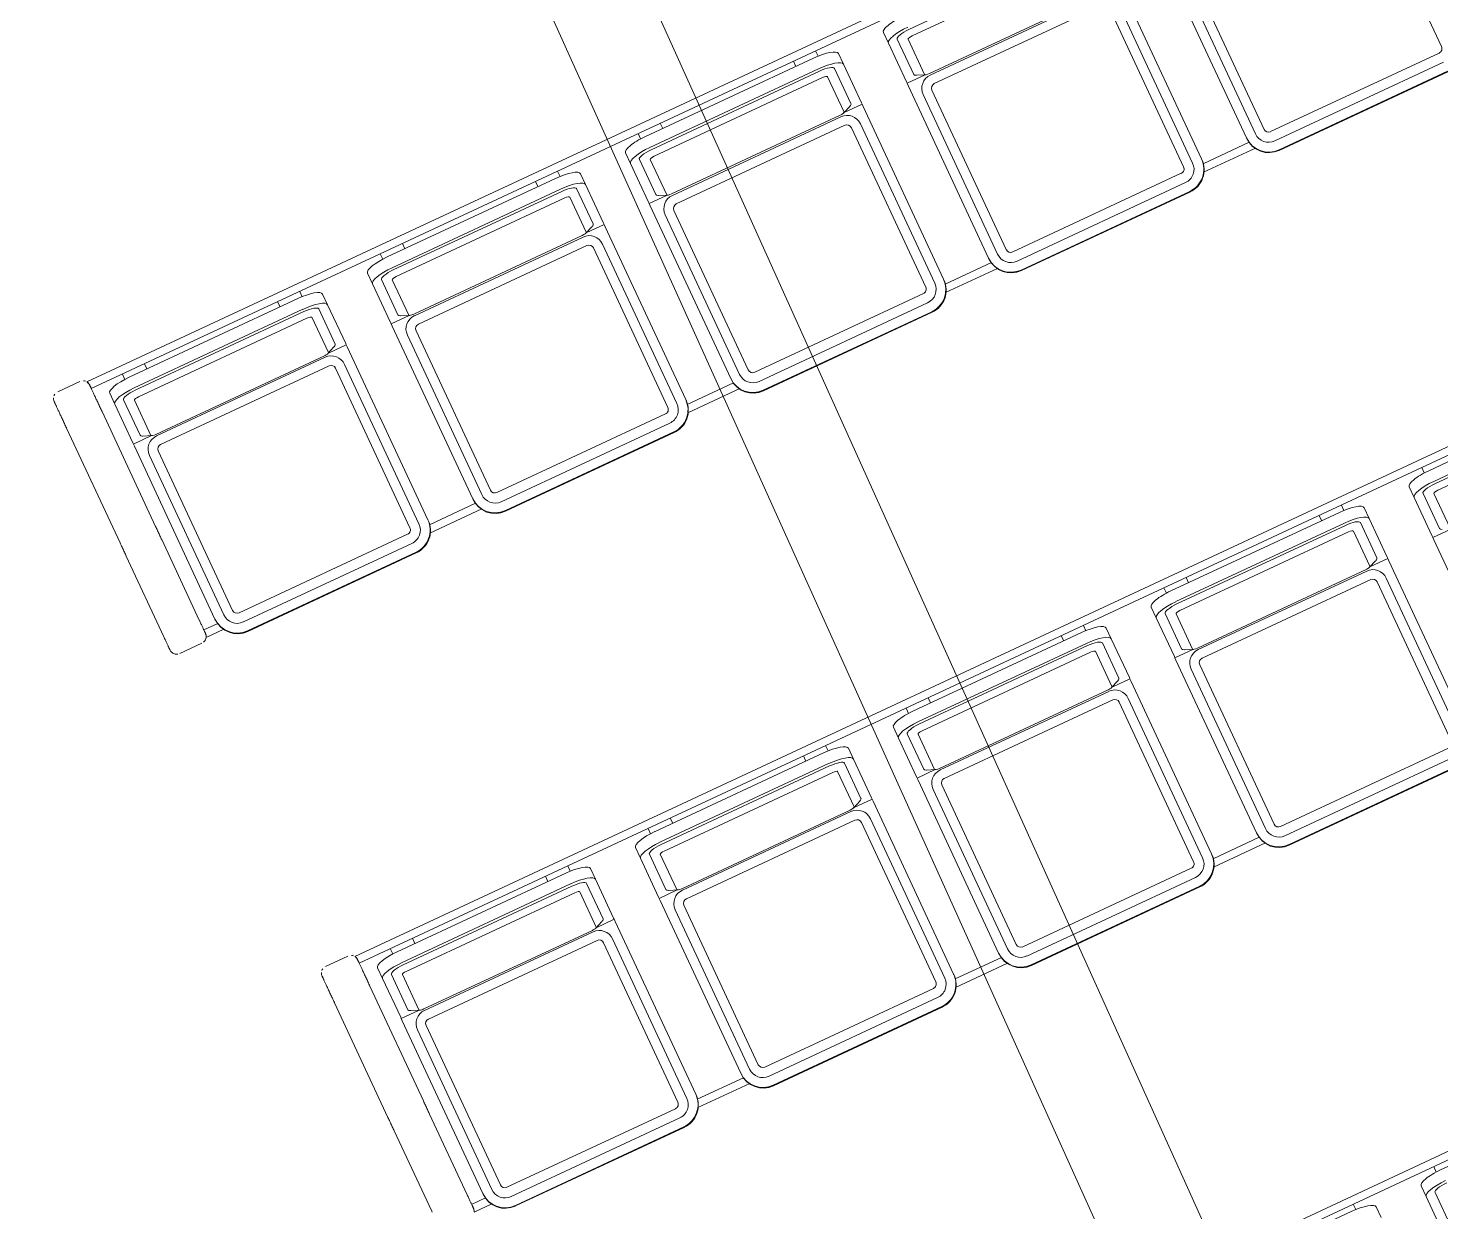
# Model space of a CAD drawing. Header units: metres. Extents: x -217 to -108, y -304 to -188.
# Drawn here: x -146.856 to -143.97, y -243.937 to -241.519 of the extents above; entities that cross this region are included whole.
import ezdxf

# ---------------------------------------------------------------- set-up
doc = ezdxf.new("R2010")
doc.units = ezdxf.units.M
for name, color, linetype, lineweight in [('A-FLOR', 192, 'Continuous', 9), ('A-WALL', 113, 'Continuous', 9), ('I-FURN', 30, 'Continuous', 9)]:
    doc.layers.add(name, color=color, linetype=linetype, lineweight=lineweight)

# ---------------------------------------------------------------- blocks, each defined once
blk = doc.blocks.new('silla sala de espera - silla sala de espera-1007541-Nivel 3')
at = {"layer": 'I-FURN'}
for p, q in [((0.065, 0.295), (0.015, 0.295)), ((6.4365, 0.288), (0.0777, 0.288)), ((0.0796, 0.272), (6.435, 0.272)), ((0.15, 0.2599), (0.15, 0.272)), ((0.16, 0.2602), (0.54, 0.2602)), ((0.2, 0.272), (0.2, 0.2602)), ((0.5, 0.2602), (0.5, 0.272)), ((0.55, 0.272), (0.55, 0.2599)), ((0.7314, 0.2599), (0.7314, 0.272)), ((0.7414, 0.2602), (1.1214, 0.2602)), ((0.7814, 0.272), (0.7814, 0.2602)), ((1.0814, 0.2602), (1.0814, 0.272)), ((1.1314, 0.272), (1.1314, 0.2599)), ((1.3128, 0.2599), (1.3128, 0.272)), ((1.3228, 0.2602), (1.7028, 0.2602)), ((1.3628, 0.272), (1.3628, 0.2602)), ((1.6628, 0.2602), (1.6628, 0.272)), ((1.7128, 0.272), (1.7128, 0.2599)), ((1.8943, 0.2599), (1.8943, 0.272)), ((1.9043, 0.2602), (2.2843, 0.2602)), ((1.9443, 0.272), (1.9443, 0.2602)), ((2.2443, 0.2602), (2.2443, 0.272)), ((2.2943, 0.272), (2.2943, 0.2599)), ((2.4757, 0.2599), (2.4757, 0.272)), ((2.4857, 0.2602), (2.8657, 0.2602)), ((0.11, 0.2473), (0.11, 0.2231)), ((0.16, 0.2361), (0.54, 0.2361)), ((0.16, 0.2309), (0.54, 0.2309)), ((0.59, 0.2231), (0.59, 0.2473)), ((0.6914, 0.2473), (0.6914, 0.2231)), ((0.7414, 0.2361), (1.1214, 0.2361)), ((0.7414, 0.2309), (1.1214, 0.2309)), ((1.1714, 0.2231), (1.1714, 0.2473)), ((1.2728, 0.2473), (1.2728, 0.2231)), ((1.3228, 0.2361), (1.7028, 0.2361)), ((1.3228, 0.2309), (1.7028, 0.2309)), ((1.7528, 0.2231), (1.7528, 0.2473)), ((1.8543, 0.2473), (1.8543, 0.2231)), ((1.9043, 0.2361), (2.2843, 0.2361)), ((1.9043, 0.2309), (2.2843, 0.2309)), ((2.3343, 0.2231), (2.3343, 0.2473)), ((2.4357, 0.2473), (2.4357, 0.2231)), ((2.4857, 0.2361), (2.8657, 0.2361)), ((2.4857, 0.2309), (2.8657, 0.2309)), ((0, 0.22), (0, -0.0386)), ((0.08, -0.0386), (0.08, 0.22)), ((0.11, 0.1358), (0.11, 0.2231)), ((0.13, 0.1436), (0.13, 0.2231)), ((0.15, 0.2135), (0.15, 0.1339)), ((0.54, 0.2161), (0.16, 0.2161)), ((0.55, 0.1339), (0.55, 0.2135)), ((0.57, 0.2231), (0.57, 0.1436)), ((0.59, 0.2231), (0.59, 0.1358)), ((0.6914, 0.1358), (0.6914, 0.2231)), ((0.7114, 0.1436), (0.7114, 0.2231)), ((0.7314, 0.2135), (0.7314, 0.1339)), ((1.1214, 0.2161), (0.7414, 0.2161)), ((1.1314, 0.1339), (1.1314, 0.2135)), ((1.1514, 0.2231), (1.1514, 0.1436)), ((1.1714, 0.2231), (1.1714, 0.1358)), ((1.2728, 0.1358), (1.2728, 0.2231)), ((1.2928, 0.1436), (1.2928, 0.2231)), ((1.3128, 0.2135), (1.3128, 0.1339)), ((1.7028, 0.2161), (1.3228, 0.2161)), ((1.7128, 0.1339), (1.7128, 0.2135)), ((1.7328, 0.2231), (1.7328, 0.1436)), ((1.7528, 0.2231), (1.7528, 0.1358)), ((1.8543, 0.1358), (1.8543, 0.2231)), ((1.8743, 0.1436), (1.8743, 0.2231)), ((1.8943, 0.2135), (1.8943, 0.1339)), ((2.2843, 0.2161), (1.9043, 0.2161)), ((2.2943, 0.1339), (2.2943, 0.2135)), ((2.3143, 0.2231), (2.3143, 0.1436)), ((2.3343, 0.2231), (2.3343, 0.1358)), ((2.4357, 0.1358), (2.4357, 0.2231)), ((2.4557, 0.1436), (2.4557, 0.2231)), ((2.4757, 0.2135), (2.4757, 0.1339)), ((2.8657, 0.2161), (2.4857, 0.2161)), ((0.11, 0.1329), (0.11, 0.1358)), ((0.11, 0.1329), (0.1506, 0.1329)), ((0.11, 0.1279), (0.11, 0.1329)), ((0.11, -0.2615), (0.11, 0.1279)), ((0.1347, 0.1394), (0.1516, 0.1325)), ((0.16, 0.1313), (0.54, 0.1313)), ((0.16, 0.1279), (0.54, 0.1279)), ((0.5484, 0.1325), (0.5653, 0.1394)), ((0.5496, 0.1329), (0.59, 0.1329)), ((0.59, 0.1358), (0.59, 0.1329)), ((0.59, 0.1329), (0.59, 0.1279)), ((0.59, 0.1279), (0.59, -0.2615)), ((0.6914, 0.1329), (0.6914, 0.1358)), ((0.6914, 0.1329), (0.7321, 0.1329)), ((0.6914, 0.1279), (0.6914, 0.1329)), ((0.6914, -0.2615), (0.6914, 0.1279)), ((0.7161, 0.1394), (0.733, 0.1325)), ((0.7414, 0.1313), (1.1214, 0.1313)), ((0.7414, 0.1279), (1.1214, 0.1279)), ((1.1299, 0.1325), (1.1467, 0.1394)), ((1.131, 0.1329), (1.1714, 0.1329)), ((1.1714, 0.1358), (1.1714, 0.1329)), ((1.1714, 0.1329), (1.1714, 0.1279)), ((1.1714, 0.1279), (1.1714, -0.2615)), ((1.2728, 0.1329), (1.2728, 0.1358)), ((1.2728, 0.1329), (1.3135, 0.1329)), ((1.2728, 0.1279), (1.2728, 0.1329)), ((1.2728, -0.2615), (1.2728, 0.1279)), ((1.2975, 0.1394), (1.3144, 0.1325)), ((1.3228, 0.1313), (1.7028, 0.1313)), ((1.3228, 0.1279), (1.7028, 0.1279)), ((1.7113, 0.1325), (1.7282, 0.1394)), ((1.7124, 0.1329), (1.7528, 0.1329)), ((1.7528, 0.1358), (1.7528, 0.1329)), ((1.7528, 0.1329), (1.7528, 0.1279)), ((1.7528, 0.1279), (1.7528, -0.2615)), ((1.8543, 0.1329), (1.8543, 0.1358)), ((1.8543, 0.1329), (1.8949, 0.1329)), ((1.8543, 0.1279), (1.8543, 0.1329)), ((1.8543, -0.2615), (1.8543, 0.1279)), ((1.8789, 0.1394), (1.8958, 0.1325)), ((1.9043, 0.1313), (2.2843, 0.1313)), ((1.9043, 0.1279), (2.2843, 0.1279)), ((2.2927, 0.1325), (2.3096, 0.1394)), ((2.2939, 0.1329), (2.3343, 0.1329)), ((2.3343, 0.1358), (2.3343, 0.1329)), ((2.3343, 0.1329), (2.3343, 0.1279)), ((2.3343, 0.1279), (2.3343, -0.2615)), ((2.4357, 0.1329), (2.4357, 0.1358)), ((2.4357, 0.1329), (2.4763, 0.1329)), ((2.4357, 0.1279), (2.4357, 0.1329)), ((2.4357, -0.2615), (2.4357, 0.1279)), ((0.13, -0.2615), (0.13, 0.098)), ((0.15, 0.0987), (0.15, -0.2608)), ((0.54, 0.1087), (0.16, 0.1087)), ((0.55, -0.2608), (0.55, 0.0987)), ((0.57, 0.098), (0.57, -0.2615)), ((0.7114, -0.2615), (0.7114, 0.098)), ((0.7314, 0.0987), (0.7314, -0.2608)), ((1.1214, 0.1087), (0.7414, 0.1087)), ((1.1314, -0.2608), (1.1314, 0.0987)), ((1.1514, 0.098), (1.1514, -0.2615)), ((1.2928, -0.2615), (1.2928, 0.098)), ((1.3128, 0.0987), (1.3128, -0.2608)), ((1.7028, 0.1087), (1.3228, 0.1087)), ((1.7128, -0.2608), (1.7128, 0.0987)), ((1.7328, 0.098), (1.7328, -0.2615)), ((1.8743, -0.2615), (1.8743, 0.098)), ((1.8943, 0.0987), (1.8943, -0.2608)), ((2.2843, 0.1087), (1.9043, 0.1087)), ((2.2943, -0.2608), (2.2943, 0.0987)), ((2.3143, 0.098), (2.3143, -0.2615)), ((0, -0.0686), (0, -0.25)), ((0.08, -0.25), (0.08, -0.0686)), ((0.0777, -0.288), (0.1178, -0.288)), ((0.1114, -0.272), (0.0797, -0.272)), ((0.11, -0.2615), (0.11, -0.2629)), ((0.16, -0.2707), (0.54, -0.2707)), ((0.5822, -0.288), (0.6993, -0.288)), ((0.6928, -0.272), (0.5886, -0.272)), ((0.59, -0.2629), (0.59, -0.2615)), ((0.6914, -0.2615), (0.6914, -0.2629)), ((0.7414, -0.2707), (1.1214, -0.2707)), ((1.1636, -0.288), (1.2807, -0.288)), ((1.2742, -0.272), (1.17, -0.272)), ((1.1714, -0.2629), (1.1714, -0.2615)), ((1.2728, -0.2615), (1.2728, -0.2629)), ((1.3228, -0.2707), (1.7028, -0.2707)), ((1.745, -0.288), (1.8621, -0.288)), ((1.8556, -0.272), (1.7515, -0.272)), ((1.7528, -0.2629), (1.7528, -0.2615)), ((1.8543, -0.2615), (1.8543, -0.2629)), ((1.9043, -0.2707), (2.2843, -0.2707)), ((0.54, -0.2915), (0.16, -0.2915)), ((0.16, -0.3115), (0.54, -0.3115)), ((0.16, -0.3128), (0.54, -0.3128)), ((1.1214, -0.2915), (0.7414, -0.2915)), ((0.7414, -0.3115), (1.1214, -0.3115)), ((0.7414, -0.3128), (1.1214, -0.3128)), ((1.7028, -0.2915), (1.3228, -0.2915)), ((1.3228, -0.3115), (1.7028, -0.3115)), ((1.3228, -0.3128), (1.7028, -0.3128)), ((2.2843, -0.2915), (1.9043, -0.2915)), ((1.9043, -0.3115), (2.2843, -0.3115)), ((1.9043, -0.3128), (2.2843, -0.3128))]:
    blk.add_line(p, q, dxfattribs=at)
at = {"layer": 'I-FURN', "flags": 128}
for points in [[(0, 0.28), (0, 0.28), (0, 0.2798), (0, 0.2796), (0, 0.2792), (0, 0.2788), (0, 0.2783), (0, 0.2777), (0, 0.277), (0, 0.2762), (0, 0.2753), (0, 0.2743), (0, 0.2732), (0, 0.2721), (0, 0.2708), (0, 0.2695), (0, 0.2681), (0, 0.2667), (0, 0.2651), (0, 0.2635), (0, 0.2618), (0, 0.26), (0, 0.2582), (0, 0.2563), (0, 0.2544), (0, 0.2524), (0, 0.2504), (0, 0.2483), (0, 0.2461), (0, 0.244), (0, 0.2417), (0, 0.2395), (0, 0.2372), (0, 0.2349), (0, 0.2326), (0, 0.2302), (0, 0.2278), (0, 0.2254), (0, 0.223), (0, 0.2206), (0, 0.22)], [(0.08, 0.22), (0.08, 0.2224), (0.08, 0.2248), (0.08, 0.2272), (0.08, 0.2296), (0.08, 0.2319), (0.08, 0.2343), (0.08, 0.2366), (0.08, 0.2389), (0.08, 0.2411), (0.08, 0.2434), (0.08, 0.2456), (0.08, 0.2477), (0.08, 0.2498), (0.08, 0.2519), (0.08, 0.2539), (0.08, 0.2558), (0.08, 0.2577), (0.08, 0.2596), (0.08, 0.2613), (0.08, 0.263), (0.08, 0.2647), (0.08, 0.2662), (0.08, 0.2677), (0.08, 0.2692), (0.08, 0.2705), (0.08, 0.2717), (0.08, 0.2729), (0.08, 0.274), (0.08, 0.275), (0.08, 0.2759), (0.08, 0.2767), (0.08, 0.2775), (0.08, 0.2781), (0.08, 0.2787), (0.08, 0.2791), (0.08, 0.2795), (0.08, 0.2798), (0.08, 0.2799), (0.08, 0.28), (0.08, 0.28)], [(0, -0.0386), (0, -0.041), (0, -0.0434), (0, -0.0458), (0, -0.0481), (0, -0.0505), (0, -0.0528), (0, -0.0552), (0, -0.0575), (0, -0.0597), (0, -0.062), (0, -0.0641), (0, -0.0663), (0, -0.0684), (0, -0.0686)], [(0.08, -0.0686), (0.08, -0.0665), (0.08, -0.0644), (0.08, -0.0622), (0.08, -0.0599), (0.08, -0.0577), (0.08, -0.0554), (0.08, -0.0531), (0.08, -0.0507), (0.08, -0.0484), (0.08, -0.046), (0.08, -0.0436), (0.08, -0.0412), (0.08, -0.0388), (0.08, -0.0386)], [(0, -0.25), (0, -0.2521)], [(0.08, -0.28), (0.08, -0.28), (0.08, -0.2798), (0.08, -0.2796), (0.08, -0.2792), (0.08, -0.2788), (0.08, -0.2783), (0.08, -0.2777), (0.08, -0.277), (0.08, -0.2762), (0.08, -0.2753), (0.08, -0.2743), (0.08, -0.2732), (0.08, -0.2721), (0.08, -0.2708), (0.08, -0.2695), (0.08, -0.2681), (0.08, -0.2667), (0.08, -0.2651), (0.08, -0.2635), (0.08, -0.2618), (0.08, -0.26), (0.08, -0.2582), (0.08, -0.2563), (0.08, -0.2544), (0.08, -0.2524), (0.08, -0.2504), (0.08, -0.25)]]:
    blk.add_lwpolyline(points, dxfattribs=at)
at = {"layer": 'I-FURN'}
for centre, start, end in [((0.015, 0.28), 120, 135), ((0.065, 0.28), 45, 60), ((0.015, 0.28), 150, 190.1654), ((0.065, 0.28), 15.5363, 30), ((0.065, 0.28), 1.965, 15), ((0.065, 0.28), 349.8346, 358.0374), ((0.065, -0.28), 330, 344.4005), ((0.065, -0.28), 345, 358.0374), ((0.065, -0.28), 1.965, 7.4463)]:
    blk.add_arc(centre, 0.015, start, end, dxfattribs=at)
for centre, major_axis, ratio, start_param, end_param in [((0.16, 0.2473), (-0.05, 0), 0.258819, 4.712389, 6.283185), ((0.54, 0.2473), (0.05, 0), 0.258819, 0, 1.570796), ((0.7414, 0.2473), (-0.05, 0), 0.258819, 4.712389, 6.283185), ((1.1214, 0.2473), (0.05, 0), 0.258819, 0, 1.570796), ((1.3228, 0.2473), (0.05, 0), 0.258819, 1.570796, 3.141593), ((1.7028, 0.2473), (0.05, 0), 0.258819, 0, 1.570796), ((1.9043, 0.2473), (0.05, 0), 0.258819, 1.570796, 3.141593), ((2.2843, 0.2473), (0.05, 0), 0.258819, 0, 1.570796), ((2.4857, 0.2473), (0.05, 0), 0.258819, 1.570796, 3.141593), ((0.16, 0.2231), (-0.05, 0), 0.258819, 4.712389, 6.283185), ((0.16, 0.2231), (0.03, 0), 0.258819, 1.570796, 3.141593), ((0.54, 0.2231), (0.05, 0), 0.258819, 0, 1.570796), ((0.54, 0.2231), (0.03, 0), 0.258819, 0, 1.570796), ((0.7414, 0.2231), (-0.05, 0), 0.258819, 4.712389, 6.283185), ((0.7414, 0.2231), (0.03, 0), 0.258819, 1.570796, 3.141593), ((1.1214, 0.2231), (-0.05, 0), 0.258819, 3.141593, 4.712389), ((1.1214, 0.2231), (0.03, 0), 0.258819, 0, 1.570796), ((1.3228, 0.2231), (-0.05, 0), 0.258819, 4.712389, 6.283185), ((1.3228, 0.2231), (-0.03, 0), 0.258819, 4.712389, 6.283185), ((1.7028, 0.2231), (-0.05, 0), 0.258819, 3.141593, 4.712389), ((1.7028, 0.2231), (0.03, 0), 0.258819, 0, 1.570796), ((1.9043, 0.2231), (-0.05, 0), 0.258819, 4.712389, 6.283185), ((1.9043, 0.2231), (-0.03, 0), 0.258819, 4.712389, 6.283185), ((2.2843, 0.2231), (0.05, 0), 0.258819, 0, 1.570796), ((2.2843, 0.2231), (0.03, 0), 0.258819, 0, 1.570796), ((2.4857, 0.2231), (-0.05, 0), 0.258819, 4.712389, 6.283185), ((2.4857, 0.2231), (-0.03, 0), 0.258819, 4.712389, 6.283185), ((0.16, 0.2135), (-0.01, 0), 0.258819, 4.712389, 6.283185), ((0.54, 0.2135), (0.01, 0), 0.258819, 0, 1.570796), ((0.7414, 0.2135), (-0.01, 0), 0.258819, 4.712389, 6.283185), ((1.1214, 0.2135), (0.01, 0), 0.258819, 0, 1.570796), ((1.3228, 0.2135), (-0.01, 0), 0.258819, 4.712389, 6.283185), ((1.7028, 0.2135), (-0.01, 0), 0.258819, 3.141593, 4.712389), ((1.9043, 0.2135), (-0.01, 0), 0.258819, 4.712389, 6.283185), ((2.2843, 0.2135), (-0.01, 0), 0.258819, 3.141593, 4.712389), ((2.4857, 0.2135), (-0.01, 0), 0.258819, 4.712389, 6.283185), ((0.16, 0.1436), (0.03, 0), 0.258819, 3.141593, 3.665191), ((0.16, 0.098), (-0.03, 0), 0.99863, 4.712389, 6.283185), ((0.16, 0.1339), (0.01, 0), 0.258819, 3.141593, 4.712389), ((0.54, 0.1339), (-0.01, 0), 0.258819, 1.570796, 3.141593), ((0.54, 0.098), (0.03, 0), 0.99863, 0, 1.570796), ((0.54, 0.1436), (0.03, 0), 0.258819, 5.759587, 6.283185), ((0.7414, 0.1436), (0.03, 0), 0.258819, 3.141593, 3.665191), ((0.7414, 0.098), (-0.03, 0), 0.99863, 4.712389, 6.283185), ((0.7414, 0.1339), (0.01, 0), 0.258819, 3.141593, 4.712389), ((1.1214, 0.1339), (0.01, 0), 0.258819, 4.712389, 6.283185), ((1.1214, 0.098), (0.03, 0), 0.99863, 0, 1.570796), ((1.1214, 0.1436), (0.03, 0), 0.258819, 5.759587, 6.283185), ((1.3228, 0.1436), (0.03, 0), 0.258819, 3.141593, 3.665191), ((1.3228, 0.098), (-0.03, 0), 0.99863, 4.712389, 6.283185), ((1.3228, 0.1339), (-0.01, 0), 0.258819, 0, 1.570796), ((1.7028, 0.1339), (-0.01, 0), 0.258819, 1.570796, 3.141593), ((1.7028, 0.098), (-0.03, 0), 0.99863, 3.141593, 4.712389), ((1.7028, 0.1436), (-0.03, 0), 0.258819, 2.617994, 3.141593), ((1.9043, 0.1436), (0.03, 0), 0.258819, 3.141593, 3.665191), ((1.9043, 0.098), (-0.03, 0), 0.99863, 4.712389, 6.283185), ((1.9043, 0.1339), (0.01, 0), 0.258819, 3.141593, 4.712389), ((2.2843, 0.1339), (-0.01, 0), 0.258819, 1.570796, 3.141593), ((2.2843, 0.098), (-0.03, 0), 0.99863, 3.141593, 4.712389), ((2.2843, 0.1436), (-0.03, 0), 0.258819, 2.617994, 3.141593), ((2.4857, 0.1436), (0.03, 0), 0.258819, 3.141593, 3.665191), ((0.16, 0.0987), (-0.01, 0), 0.99863, 4.712389, 6.283185), ((0.54, 0.0987), (0.01, 0), 0.99863, 0, 1.570796), ((0.7414, 0.0987), (-0.01, 0), 0.99863, 4.712389, 6.283185), ((1.1214, 0.0987), (-0.01, 0), 0.99863, 3.141593, 4.712389), ((1.3228, 0.0987), (-0.01, 0), 0.99863, 4.712389, 6.283185), ((1.7028, 0.0987), (-0.01, 0), 0.99863, 3.141593, 4.712389), ((1.9043, 0.0987), (-0.01, 0), 0.99863, 4.712389, 6.283185), ((2.2843, 0.0987), (-0.01, 0), 0.99863, 3.141593, 4.712389), ((0.16, -0.2615), (0.05, 0), 0.99863, 3.141593, 4.712389), ((0.16, -0.2629), (0.05, 0), 0.99863, 3.141593, 4.712389), ((0.16, -0.2615), (0.03, 0), 0.99863, 3.141593, 4.712389), ((0.16, -0.2608), (-0.01, 0), 0.99863, 0, 1.570796), ((0.54, -0.2608), (-0.01, 0), 0.99863, 1.570796, 3.141593), ((0.54, -0.2615), (-0.03, 0), 0.99863, 1.570796, 3.141593), ((0.54, -0.2615), (-0.05, 0), 0.99863, 1.570796, 3.141593), ((0.54, -0.2629), (-0.05, 0), 0.99863, 1.570796, 3.141593), ((0.7414, -0.2615), (0.05, 0), 0.99863, 3.141593, 4.712389), ((0.7414, -0.2629), (0.05, 0), 0.99863, 3.141593, 4.712389), ((0.7414, -0.2615), (0.03, 0), 0.99863, 3.141593, 4.712389), ((0.7414, -0.2608), (0.01, 0), 0.99863, 3.141593, 4.712389), ((1.1214, -0.2608), (-0.01, 0), 0.99863, 1.570796, 3.141593), ((1.1214, -0.2615), (-0.03, 0), 0.99863, 1.570796, 3.141593), ((1.1214, -0.2615), (-0.05, 0), 0.99863, 1.570796, 3.141593), ((1.1214, -0.2629), (-0.05, 0), 0.99863, 1.570796, 3.141593), ((1.3228, -0.2615), (-0.05, 0), 0.99863, 0, 1.570796), ((1.3228, -0.2629), (0.05, 0), 0.99863, 3.141593, 4.712389), ((1.3228, -0.2615), (0.03, 0), 0.99863, 3.141593, 4.712389), ((1.3228, -0.2608), (-0.01, 0), 0.99863, 0, 1.570796), ((1.7028, -0.2608), (-0.01, 0), 0.99863, 1.570796, 3.141593), ((1.7028, -0.2615), (0.03, 0), 0.99863, 4.712389, 6.283185), ((1.7028, -0.2615), (0.05, 0), 0.99863, 4.712389, 6.283185), ((1.7028, -0.2629), (-0.05, 0), 0.99863, 1.570796, 3.141593), ((1.9043, -0.2615), (0.05, 0), 0.99863, 3.141593, 4.712389), ((1.9043, -0.2629), (-0.05, 0), 0.99863, 0, 1.570796), ((1.9043, -0.2615), (0.03, 0), 0.99863, 3.141593, 4.712389), ((1.9043, -0.2608), (-0.01, 0), 0.99863, 0, 1.570796)]:
    blk.add_ellipse(centre, major_axis=major_axis, ratio=ratio, start_param=start_param, end_param=end_param, dxfattribs=at)
for points, knots in [([(0.0797, 0.2772), (0.0797, 0.2772), (0.0798, 0.2776), (0.08, 0.2787), (0.08, 0.2804), (0.0799, 0.2821), (0.0795, 0.2838), (0.0791, 0.2852), (0.0786, 0.2864), (0.0782, 0.2871), (0.078, 0.2874), (0.078, 0.2875)], [0.3858205, 0.3858205, 0.3858205, 0.3858205, 0.3888889, 0.4444444, 0.5138889, 0.5833333, 0.6527778, 0.7222222, 0.7916667, 0.8611111, 0.8888889, 0.8888889, 0.8888889, 0.8888889]), ([(0.078, -0.2875), (0.0781, -0.2873), (0.0783, -0.2869), (0.0788, -0.2859), (0.0794, -0.2845), (0.0798, -0.2828), (0.08, -0.2813), (0.08, -0.2799), (0.08, -0.2789), (0.0799, -0.2786)], [0.1111111, 0.1111111, 0.1111111, 0.1111111, 0.1666667, 0.2222222, 0.3333333, 0.3888889, 0.4444444, 0.5138889, 0.5555556, 0.5555556, 0.5555556, 0.5555556])]:
    blk.add_open_spline(points, degree=3, knots=knots, dxfattribs=at)
blk = doc.blocks.new('silla sala de espera - silla sala de espera-V116-Nivel 3')
at = {"layer": 'I-FURN'}
for p, q in [((6.4365, 0.288), (0.0777, 0.288)), ((0.0796, 0.272), (6.435, 0.272)), ((1.3228, 0.2602), (1.7028, 0.2602)), ((1.7128, 0.272), (1.7128, 0.2599)), ((1.8943, 0.2599), (1.8943, 0.272)), ((1.9043, 0.2602), (2.2843, 0.2602)), ((1.7528, 0.2231), (1.7528, 0.2473)), ((1.8543, 0.2473), (1.8543, 0.2231)), ((1.8543, 0.1358), (1.8543, 0.2231)), ((1.8743, 0.1436), (1.8743, 0.2231))]:
    blk.add_line(p, q, dxfattribs=at)
for centre, major_axis, start_param, end_param in [((1.7028, 0.2473), (0.05, 0), 0, 1.570796), ((1.9043, 0.2473), (0.05, 0), 1.570796, 3.141593), ((1.9043, 0.2231), (-0.05, 0), 4.712389, 6.283185), ((1.9043, 0.2231), (-0.03, 0), 4.712389, 6.283185)]:
    blk.add_ellipse(centre, major_axis=major_axis, ratio=0.258819, start_param=start_param, end_param=end_param, dxfattribs=at)
blk = doc.blocks.new('silla sala de espera - silla sala de espera-V122-Nivel 3')
at = {"layer": 'I-FURN'}
for p, q in [((0.065, 0.295), (0.015, 0.295)), ((6.4365, 0.288), (0.0777, 0.288)), ((0.0796, 0.272), (6.435, 0.272)), ((0.15, 0.2599), (0.15, 0.272)), ((0.16, 0.2602), (0.54, 0.2602)), ((0.2, 0.272), (0.2, 0.2602)), ((0.5, 0.2602), (0.5, 0.272)), ((0.55, 0.272), (0.55, 0.2599)), ((0.7314, 0.2599), (0.7314, 0.272)), ((0.7414, 0.2602), (1.1214, 0.2602)), ((0.7814, 0.272), (0.7814, 0.2602)), ((1.0814, 0.2602), (1.0814, 0.272)), ((1.1314, 0.272), (1.1314, 0.2599)), ((1.3128, 0.2599), (1.3128, 0.272)), ((1.3228, 0.2602), (1.7028, 0.2602)), ((1.3628, 0.272), (1.3628, 0.2602)), ((1.6628, 0.2602), (1.6628, 0.272)), ((1.7128, 0.272), (1.7128, 0.2599)), ((0.11, 0.2473), (0.11, 0.2231)), ((0.16, 0.2361), (0.54, 0.2361)), ((0.16, 0.2309), (0.54, 0.2309)), ((0.59, 0.2231), (0.59, 0.2473)), ((0.6914, 0.2473), (0.6914, 0.2231)), ((0.7414, 0.2361), (1.1214, 0.2361)), ((0.7414, 0.2309), (1.1214, 0.2309)), ((1.1714, 0.2231), (1.1714, 0.2473)), ((1.2728, 0.2473), (1.2728, 0.2231)), ((1.3228, 0.2361), (1.7028, 0.2361)), ((1.3228, 0.2309), (1.7028, 0.2309)), ((1.7528, 0.2231), (1.7528, 0.2473)), ((1.8543, 0.2473), (1.8543, 0.2231)), ((1.9043, 0.2309), (2.2843, 0.2309)), ((0, 0.22), (0, -0.0386)), ((0.08, -0.0386), (0.08, 0.22)), ((0.11, 0.1358), (0.11, 0.2231)), ((0.13, 0.1436), (0.13, 0.2231)), ((0.15, 0.2135), (0.15, 0.1339)), ((0.54, 0.2161), (0.16, 0.2161)), ((0.55, 0.1339), (0.55, 0.2135)), ((0.57, 0.2231), (0.57, 0.1436)), ((0.59, 0.2231), (0.59, 0.1358)), ((0.6914, 0.1358), (0.6914, 0.2231)), ((0.7114, 0.1436), (0.7114, 0.2231)), ((0.7314, 0.2135), (0.7314, 0.1339)), ((1.1214, 0.2161), (0.7414, 0.2161)), ((1.1314, 0.1339), (1.1314, 0.2135)), ((1.1514, 0.2231), (1.1514, 0.1436)), ((1.1714, 0.2231), (1.1714, 0.1358)), ((1.2728, 0.1358), (1.2728, 0.2231)), ((1.2928, 0.1436), (1.2928, 0.2231)), ((1.3128, 0.2135), (1.3128, 0.1339)), ((1.7028, 0.2161), (1.3228, 0.2161)), ((1.7128, 0.1339), (1.7128, 0.2135)), ((1.7328, 0.2231), (1.7328, 0.1436)), ((1.7528, 0.2231), (1.7528, 0.1358)), ((1.8543, 0.1358), (1.8543, 0.2231)), ((1.8743, 0.1436), (1.8743, 0.2231)), ((1.8943, 0.2135), (1.8943, 0.1339)), ((2.2843, 0.2161), (1.9043, 0.2161)), ((0.11, 0.1329), (0.11, 0.1358)), ((0.11, 0.1329), (0.1506, 0.1329)), ((0.11, 0.1279), (0.11, 0.1329)), ((0.11, -0.2615), (0.11, 0.1279)), ((0.1347, 0.1394), (0.1516, 0.1325)), ((0.16, 0.1313), (0.54, 0.1313)), ((0.16, 0.1279), (0.54, 0.1279)), ((0.5484, 0.1325), (0.5653, 0.1394)), ((0.5496, 0.1329), (0.59, 0.1329)), ((0.59, 0.1358), (0.59, 0.1329)), ((0.59, 0.1329), (0.59, 0.1279)), ((0.59, 0.1279), (0.59, -0.2615)), ((0.6914, 0.1329), (0.6914, 0.1358)), ((0.6914, 0.1329), (0.7321, 0.1329)), ((0.6914, 0.1279), (0.6914, 0.1329)), ((0.6914, -0.2615), (0.6914, 0.1279)), ((0.7161, 0.1394), (0.733, 0.1325)), ((0.7414, 0.1313), (1.1214, 0.1313)), ((0.7414, 0.1279), (1.1214, 0.1279)), ((1.1299, 0.1325), (1.1467, 0.1394)), ((1.131, 0.1329), (1.1714, 0.1329)), ((1.1714, 0.1358), (1.1714, 0.1329)), ((1.1714, 0.1329), (1.1714, 0.1279)), ((1.1714, 0.1279), (1.1714, -0.2615)), ((1.2728, 0.1329), (1.2728, 0.1358)), ((1.2728, 0.1329), (1.3135, 0.1329)), ((1.2728, 0.1279), (1.2728, 0.1329)), ((1.2728, -0.2615), (1.2728, 0.1279)), ((1.2975, 0.1394), (1.3144, 0.1325)), ((1.3228, 0.1313), (1.7028, 0.1313)), ((1.3228, 0.1279), (1.7028, 0.1279)), ((1.7113, 0.1325), (1.7282, 0.1394)), ((1.7124, 0.1329), (1.7528, 0.1329)), ((1.7528, 0.1358), (1.7528, 0.1329)), ((1.7528, 0.1329), (1.7528, 0.1279)), ((1.7528, 0.1279), (1.7528, -0.2615)), ((1.8543, 0.1329), (1.8543, 0.1358)), ((1.8543, 0.1329), (1.8949, 0.1329)), ((1.8543, 0.1279), (1.8543, 0.1329)), ((1.8543, -0.2615), (1.8543, 0.1279)), ((1.8789, 0.1394), (1.8958, 0.1325)), ((1.9043, 0.1313), (2.2843, 0.1313)), ((1.9043, 0.1279), (2.2843, 0.1279)), ((2.3343, 0.1279), (2.3343, -0.2615)), ((2.4357, -0.2615), (2.4357, 0.1279)), ((0.13, -0.2615), (0.13, 0.098)), ((0.15, 0.0987), (0.15, -0.2608)), ((0.54, 0.1087), (0.16, 0.1087)), ((0.55, -0.2608), (0.55, 0.0987)), ((0.57, 0.098), (0.57, -0.2615)), ((0.7114, -0.2615), (0.7114, 0.098)), ((0.7314, 0.0987), (0.7314, -0.2608)), ((1.1214, 0.1087), (0.7414, 0.1087)), ((1.1314, -0.2608), (1.1314, 0.0987)), ((1.1514, 0.098), (1.1514, -0.2615)), ((1.2928, -0.2615), (1.2928, 0.098)), ((1.3128, 0.0987), (1.3128, -0.2608)), ((1.7028, 0.1087), (1.3228, 0.1087)), ((1.7128, -0.2608), (1.7128, 0.0987)), ((1.7328, 0.098), (1.7328, -0.2615)), ((1.8743, -0.2615), (1.8743, 0.098)), ((1.8943, 0.0987), (1.8943, -0.2608)), ((2.2843, 0.1087), (1.9043, 0.1087)), ((2.2943, -0.2608), (2.2943, 0.0987)), ((2.3143, 0.098), (2.3143, -0.2615)), ((2.4557, -0.2615), (2.4557, 0.098)), ((2.4757, 0.0987), (2.4757, -0.2608)), ((2.8757, -0.2608), (2.8757, 0.0987)), ((0, -0.0686), (0, -0.25)), ((0.08, -0.25), (0.08, -0.0686)), ((0.0777, -0.288), (0.1178, -0.288)), ((0.1114, -0.272), (0.0797, -0.272)), ((0.11, -0.2615), (0.11, -0.2629)), ((0.16, -0.2707), (0.54, -0.2707)), ((0.5822, -0.288), (0.6993, -0.288)), ((0.6928, -0.272), (0.5886, -0.272)), ((0.59, -0.2629), (0.59, -0.2615)), ((0.6914, -0.2615), (0.6914, -0.2629)), ((0.7414, -0.2707), (1.1214, -0.2707)), ((1.1636, -0.288), (1.2807, -0.288)), ((1.2742, -0.272), (1.17, -0.272)), ((1.1714, -0.2629), (1.1714, -0.2615)), ((1.2728, -0.2615), (1.2728, -0.2629)), ((1.3228, -0.2707), (1.7028, -0.2707)), ((1.745, -0.288), (1.8621, -0.288)), ((1.8556, -0.272), (1.7515, -0.272)), ((1.7528, -0.2629), (1.7528, -0.2615)), ((1.8543, -0.2615), (1.8543, -0.2629)), ((1.9043, -0.2707), (2.2843, -0.2707)), ((2.3264, -0.288), (2.4435, -0.288)), ((2.4371, -0.272), (2.3329, -0.272)), ((2.3343, -0.2629), (2.3343, -0.2615)), ((2.4357, -0.2615), (2.4357, -0.2629)), ((2.4857, -0.2707), (2.8657, -0.2707)), ((0.015, -0.295), (0.065, -0.295)), ((0.54, -0.2915), (0.16, -0.2915)), ((0.16, -0.3115), (0.54, -0.3115)), ((0.16, -0.3128), (0.54, -0.3128)), ((1.1214, -0.2915), (0.7414, -0.2915)), ((0.7414, -0.3115), (1.1214, -0.3115)), ((0.7414, -0.3128), (1.1214, -0.3128)), ((1.7028, -0.2915), (1.3228, -0.2915)), ((1.3228, -0.3115), (1.7028, -0.3115)), ((1.3228, -0.3128), (1.7028, -0.3128)), ((2.2843, -0.2915), (1.9043, -0.2915)), ((1.9043, -0.3115), (2.2843, -0.3115)), ((1.9043, -0.3128), (2.2843, -0.3128)), ((2.8657, -0.2915), (2.4857, -0.2915)), ((2.4857, -0.3115), (2.8657, -0.3115)), ((2.4857, -0.3128), (2.8657, -0.3128))]:
    blk.add_line(p, q, dxfattribs=at)
at = {"layer": 'I-FURN', "flags": 128}
for points in [[(0, 0.28), (0, 0.28), (0, 0.2798), (0, 0.2796), (0, 0.2792), (0, 0.2788), (0, 0.2783), (0, 0.2777), (0, 0.277), (0, 0.2762), (0, 0.2753), (0, 0.2743), (0, 0.2732), (0, 0.2721), (0, 0.2708), (0, 0.2695), (0, 0.2681), (0, 0.2667), (0, 0.2651), (0, 0.2635), (0, 0.2618), (0, 0.26), (0, 0.2582), (0, 0.2563), (0, 0.2544), (0, 0.2524), (0, 0.2504), (0, 0.2483), (0, 0.2461), (0, 0.244), (0, 0.2417), (0, 0.2395), (0, 0.2372), (0, 0.2349), (0, 0.2326), (0, 0.2302), (0, 0.2278), (0, 0.2254), (0, 0.223), (0, 0.2206), (0, 0.22)], [(0.08, 0.22), (0.08, 0.2224), (0.08, 0.2248), (0.08, 0.2272), (0.08, 0.2296), (0.08, 0.2319), (0.08, 0.2343), (0.08, 0.2366), (0.08, 0.2389), (0.08, 0.2411), (0.08, 0.2434), (0.08, 0.2456), (0.08, 0.2477), (0.08, 0.2498), (0.08, 0.2519), (0.08, 0.2539), (0.08, 0.2558), (0.08, 0.2577), (0.08, 0.2596), (0.08, 0.2613), (0.08, 0.263), (0.08, 0.2647), (0.08, 0.2662), (0.08, 0.2677), (0.08, 0.2692), (0.08, 0.2705), (0.08, 0.2717), (0.08, 0.2729), (0.08, 0.274), (0.08, 0.275), (0.08, 0.2759), (0.08, 0.2767), (0.08, 0.2775), (0.08, 0.2781), (0.08, 0.2787), (0.08, 0.2791), (0.08, 0.2795), (0.08, 0.2798), (0.08, 0.2799), (0.08, 0.28), (0.08, 0.28)], [(0, -0.0386), (0, -0.041), (0, -0.0434), (0, -0.0458), (0, -0.0481), (0, -0.0505), (0, -0.0528), (0, -0.0552), (0, -0.0575), (0, -0.0597), (0, -0.062), (0, -0.0641), (0, -0.0663), (0, -0.0684), (0, -0.0686)], [(0.08, -0.0686), (0.08, -0.0665), (0.08, -0.0644), (0.08, -0.0622), (0.08, -0.0599), (0.08, -0.0577), (0.08, -0.0554), (0.08, -0.0531), (0.08, -0.0507), (0.08, -0.0484), (0.08, -0.046), (0.08, -0.0436), (0.08, -0.0412), (0.08, -0.0388), (0.08, -0.0386)], [(0, -0.25), (0, -0.2521), (0, -0.2541), (0, -0.256), (0, -0.2579), (0, -0.2597), (0, -0.2615), (0, -0.2632), (0, -0.2648), (0, -0.2664), (0, -0.2679), (0, -0.2693), (0, -0.2706), (0, -0.2719), (0, -0.273), (0, -0.2741), (0, -0.2751), (0, -0.276), (0, -0.2768), (0, -0.2775), (0, -0.2782), (0, -0.2787), (0, -0.2792), (0, -0.2795), (0, -0.2798), (0, -0.2799), (0, -0.28)], [(0.08, -0.28), (0.08, -0.28), (0.08, -0.2798), (0.08, -0.2796), (0.08, -0.2792), (0.08, -0.2788), (0.08, -0.2783), (0.08, -0.2777), (0.08, -0.277), (0.08, -0.2762), (0.08, -0.2753), (0.08, -0.2743), (0.08, -0.2732), (0.08, -0.2721), (0.08, -0.2708), (0.08, -0.2695), (0.08, -0.2681), (0.08, -0.2667), (0.08, -0.2651), (0.08, -0.2635), (0.08, -0.2618), (0.08, -0.26), (0.08, -0.2582), (0.08, -0.2563), (0.08, -0.2544), (0.08, -0.2524), (0.08, -0.2504), (0.08, -0.25)]]:
    blk.add_lwpolyline(points, dxfattribs=at)
at = {"layer": 'I-FURN'}
for centre, start, end in [((0.015, 0.28), 120, 135), ((0.065, 0.28), 45, 60), ((0.015, 0.28), 150, 190.1654), ((0.065, 0.28), 15.5363, 30), ((0.065, 0.28), 1.965, 15), ((0.065, 0.28), 349.8346, 358.0374), ((0.015, -0.28), 172.5537, 255), ((0.065, -0.28), 285, 329.9796), ((0.065, -0.28), 330, 344.4005), ((0.065, -0.28), 345, 358.0374), ((0.065, -0.28), 1.965, 7.4463)]:
    blk.add_arc(centre, 0.015, start, end, dxfattribs=at)
for centre, major_axis, ratio, start_param, end_param in [((0.16, 0.2473), (-0.05, 0), 0.258819, 4.712389, 6.283185), ((0.54, 0.2473), (0.05, 0), 0.258819, 0, 1.570796), ((0.7414, 0.2473), (-0.05, 0), 0.258819, 4.712389, 6.283185), ((1.1214, 0.2473), (0.05, 0), 0.258819, 0, 1.570796), ((1.3228, 0.2473), (0.05, 0), 0.258819, 1.570796, 3.141593), ((1.7028, 0.2473), (0.05, 0), 0.258819, 0, 1.570796), ((1.9043, 0.2473), (0.05, 0), 0.258819, 1.570796, 3.141593), ((0.16, 0.2231), (-0.05, 0), 0.258819, 4.712389, 6.283185), ((0.16, 0.2231), (0.03, 0), 0.258819, 1.570796, 3.141593), ((0.54, 0.2231), (0.05, 0), 0.258819, 0, 1.570796), ((0.54, 0.2231), (0.03, 0), 0.258819, 0, 1.570796), ((0.7414, 0.2231), (-0.05, 0), 0.258819, 4.712389, 6.283185), ((0.7414, 0.2231), (0.03, 0), 0.258819, 1.570796, 3.141593), ((1.1214, 0.2231), (-0.05, 0), 0.258819, 3.141593, 4.712389), ((1.1214, 0.2231), (0.03, 0), 0.258819, 0, 1.570796), ((1.3228, 0.2231), (-0.05, 0), 0.258819, 4.712389, 6.283185), ((1.3228, 0.2231), (-0.03, 0), 0.258819, 4.712389, 6.283185), ((1.7028, 0.2231), (-0.05, 0), 0.258819, 3.141593, 4.712389), ((1.7028, 0.2231), (0.03, 0), 0.258819, 0, 1.570796), ((1.9043, 0.2231), (-0.05, 0), 0.258819, 4.712389, 6.283185), ((1.9043, 0.2231), (-0.03, 0), 0.258819, 4.712389, 6.283185), ((0.16, 0.2135), (-0.01, 0), 0.258819, 4.712389, 6.283185), ((0.54, 0.2135), (0.01, 0), 0.258819, 0, 1.570796), ((0.7414, 0.2135), (-0.01, 0), 0.258819, 4.712389, 6.283185), ((1.1214, 0.2135), (0.01, 0), 0.258819, 0, 1.570796), ((1.3228, 0.2135), (-0.01, 0), 0.258819, 4.712389, 6.283185), ((1.7028, 0.2135), (-0.01, 0), 0.258819, 3.141593, 4.712389), ((1.9043, 0.2135), (-0.01, 0), 0.258819, 4.712389, 6.283185), ((0.16, 0.1436), (0.03, 0), 0.258819, 3.141593, 3.665191), ((0.16, 0.098), (-0.03, 0), 0.99863, 4.712389, 6.283185), ((0.16, 0.1339), (0.01, 0), 0.258819, 3.141593, 4.712389), ((0.54, 0.1339), (-0.01, 0), 0.258819, 1.570796, 3.141593), ((0.54, 0.098), (0.03, 0), 0.99863, 0, 1.570796), ((0.54, 0.1436), (0.03, 0), 0.258819, 5.759587, 6.283185), ((0.7414, 0.1436), (0.03, 0), 0.258819, 3.141593, 3.665191), ((0.7414, 0.098), (-0.03, 0), 0.99863, 4.712389, 6.283185), ((0.7414, 0.1339), (0.01, 0), 0.258819, 3.141593, 4.712389), ((1.1214, 0.1339), (0.01, 0), 0.258819, 4.712389, 6.283185), ((1.1214, 0.098), (0.03, 0), 0.99863, 0, 1.570796), ((1.1214, 0.1436), (0.03, 0), 0.258819, 5.759587, 6.283185), ((1.3228, 0.1436), (0.03, 0), 0.258819, 3.141593, 3.665191), ((1.3228, 0.098), (-0.03, 0), 0.99863, 4.712389, 6.283185), ((1.3228, 0.1339), (-0.01, 0), 0.258819, 0, 1.570796), ((1.7028, 0.1339), (-0.01, 0), 0.258819, 1.570796, 3.141593), ((1.7028, 0.098), (-0.03, 0), 0.99863, 3.141593, 4.712389), ((1.7028, 0.1436), (-0.03, 0), 0.258819, 2.617994, 3.141593), ((1.9043, 0.1436), (0.03, 0), 0.258819, 3.141593, 3.665191), ((1.9043, 0.098), (-0.03, 0), 0.99863, 4.712389, 6.283185), ((1.9043, 0.1339), (0.01, 0), 0.258819, 3.141593, 4.712389), ((0.16, 0.0987), (-0.01, 0), 0.99863, 4.712389, 6.283185), ((0.54, 0.0987), (0.01, 0), 0.99863, 0, 1.570796), ((0.7414, 0.0987), (-0.01, 0), 0.99863, 4.712389, 6.283185), ((1.1214, 0.0987), (-0.01, 0), 0.99863, 3.141593, 4.712389), ((1.3228, 0.0987), (-0.01, 0), 0.99863, 4.712389, 6.283185), ((1.7028, 0.0987), (-0.01, 0), 0.99863, 3.141593, 4.712389), ((1.9043, 0.0987), (-0.01, 0), 0.99863, 4.712389, 6.283185), ((0.16, -0.2615), (0.05, 0), 0.99863, 3.141593, 4.712389), ((0.16, -0.2629), (0.05, 0), 0.99863, 3.141593, 4.712389), ((0.16, -0.2615), (0.03, 0), 0.99863, 3.141593, 4.712389), ((0.16, -0.2608), (-0.01, 0), 0.99863, 0, 1.570796), ((0.54, -0.2608), (-0.01, 0), 0.99863, 1.570796, 3.141593), ((0.54, -0.2615), (-0.03, 0), 0.99863, 1.570796, 3.141593), ((0.54, -0.2615), (-0.05, 0), 0.99863, 1.570796, 3.141593), ((0.54, -0.2629), (-0.05, 0), 0.99863, 1.570796, 3.141593), ((0.7414, -0.2615), (0.05, 0), 0.99863, 3.141593, 4.712389), ((0.7414, -0.2629), (0.05, 0), 0.99863, 3.141593, 4.712389), ((0.7414, -0.2615), (0.03, 0), 0.99863, 3.141593, 4.712389), ((0.7414, -0.2608), (0.01, 0), 0.99863, 3.141593, 4.712389), ((1.1214, -0.2608), (-0.01, 0), 0.99863, 1.570796, 3.141593), ((1.1214, -0.2615), (-0.03, 0), 0.99863, 1.570796, 3.141593), ((1.1214, -0.2615), (-0.05, 0), 0.99863, 1.570796, 3.141593), ((1.1214, -0.2629), (-0.05, 0), 0.99863, 1.570796, 3.141593), ((1.3228, -0.2615), (-0.05, 0), 0.99863, 0, 1.570796), ((1.3228, -0.2629), (0.05, 0), 0.99863, 3.141593, 4.712389), ((1.3228, -0.2615), (0.03, 0), 0.99863, 3.141593, 4.712389), ((1.3228, -0.2608), (-0.01, 0), 0.99863, 0, 1.570796), ((1.7028, -0.2608), (-0.01, 0), 0.99863, 1.570796, 3.141593), ((1.7028, -0.2615), (0.03, 0), 0.99863, 4.712389, 6.283185), ((1.7028, -0.2615), (0.05, 0), 0.99863, 4.712389, 6.283185), ((1.7028, -0.2629), (-0.05, 0), 0.99863, 1.570796, 3.141593), ((1.9043, -0.2615), (0.05, 0), 0.99863, 3.141593, 4.712389), ((1.9043, -0.2629), (-0.05, 0), 0.99863, 0, 1.570796), ((1.9043, -0.2615), (0.03, 0), 0.99863, 3.141593, 4.712389), ((1.9043, -0.2608), (-0.01, 0), 0.99863, 0, 1.570796), ((2.2843, -0.2608), (-0.01, 0), 0.99863, 1.570796, 3.141593), ((2.2843, -0.2615), (-0.03, 0), 0.99863, 1.570796, 3.141593), ((2.2843, -0.2615), (-0.05, 0), 0.99863, 1.570796, 3.141593), ((2.2843, -0.2629), (-0.05, 0), 0.99863, 1.570796, 3.141593), ((2.4857, -0.2615), (0.05, 0), 0.99863, 3.141593, 4.712389), ((2.4857, -0.2629), (0.05, 0), 0.99863, 3.141593, 4.712389), ((2.4857, -0.2615), (-0.03, 0), 0.99863, 0, 1.570796), ((2.4857, -0.2608), (-0.01, 0), 0.99863, 0, 1.570796), ((2.8657, -0.2608), (-0.01, 0), 0.99863, 1.570796, 3.141593)]:
    blk.add_ellipse(centre, major_axis=major_axis, ratio=ratio, start_param=start_param, end_param=end_param, dxfattribs=at)
for points, knots in [([(0.0797, 0.2772), (0.0797, 0.2772), (0.0798, 0.2776), (0.08, 0.2787), (0.08, 0.2804), (0.0799, 0.2821), (0.0795, 0.2838), (0.0791, 0.2852), (0.0786, 0.2864), (0.0782, 0.2871), (0.078, 0.2874), (0.078, 0.2875)], [0.3858205, 0.3858205, 0.3858205, 0.3858205, 0.3888889, 0.4444444, 0.5138889, 0.5833333, 0.6527778, 0.7222222, 0.7916667, 0.8611111, 0.8888889, 0.8888889, 0.8888889, 0.8888889]), ([(0.078, -0.2875), (0.0781, -0.2873), (0.0783, -0.2869), (0.0788, -0.2859), (0.0794, -0.2845), (0.0798, -0.2828), (0.08, -0.2813), (0.08, -0.2799), (0.08, -0.2789), (0.0799, -0.2786)], [0.1111111, 0.1111111, 0.1111111, 0.1111111, 0.1666667, 0.2222222, 0.3333333, 0.3888889, 0.4444444, 0.5138889, 0.5555556, 0.5555556, 0.5555556, 0.5555556])]:
    blk.add_open_spline(points, degree=3, knots=knots, dxfattribs=at)

msp = doc.modelspace()

# ---------------------------------------------------------------- linework, layer by layer
at = {"layer": 'A-FLOR'}
msp.add_arc((-148.6429, -232.2808), 14.3165, 315.88297, 92.68728, dxfattribs=at)
at = {"layer": 'A-WALL'}
for p, q in [((-141.2669, -251.5076), (-146.3452, -240.2555)), ((-146.0865, -240.3425), (-144.2355, -244.4437))]:
    msp.add_line(p, q, dxfattribs=at)

# ---------------------------------------------------------------- block references
at = {"layer": 'I-FURN', "rotation": 25.00000000000035}
for name, p in [('silla sala de espera - silla sala de espera-V122-Nivel 3', (-146.6846, -242.5351)), ('silla sala de espera - silla sala de espera-1007541-Nivel 3', (-146.1372, -243.7089)), ('silla sala de espera - silla sala de espera-V116-Nivel 3', (-145.5858, -244.8915))]:
    msp.add_blockref(name, p, dxfattribs=at)

doc.saveas('drawing.dxf')
